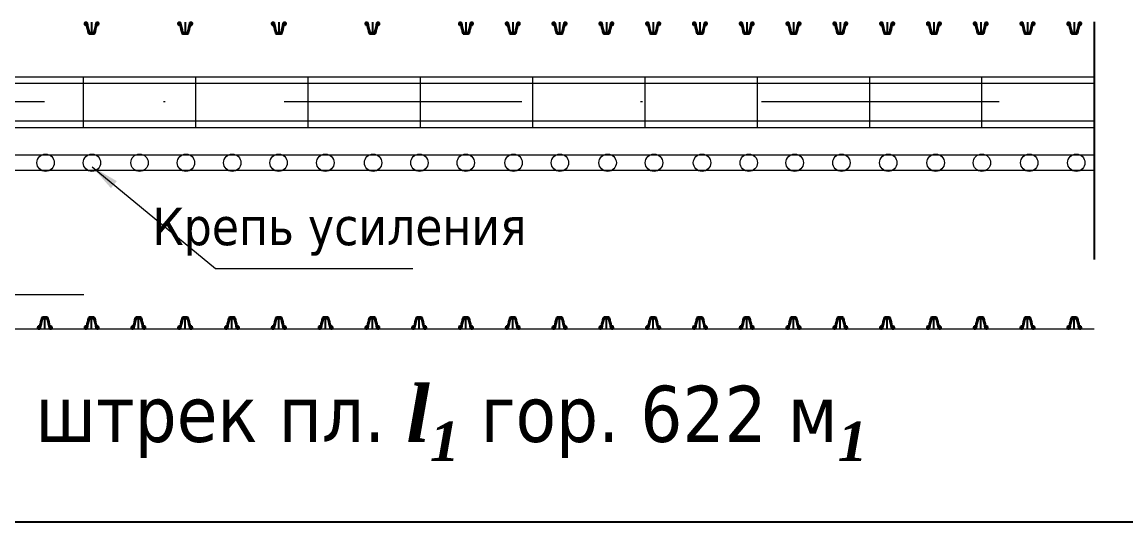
# Model space of a CAD drawing. Header units: millimetres. Extents: x 2161 to 3506, y -1213 to -250.
# Drawn here: x 2240.7 to 2299.7, y -474.8 to -448.1 of the extents above; entities that cross this region are included whole.
import ezdxf

# ---------------------------------------------------------------- set-up
doc = ezdxf.new("R2010")
doc.units = ezdxf.units.MM
doc.linetypes.add('ACAD_ISO04W100', pattern=[30, 24, -3, 0, -3])
doc.linetypes.add('DASHDOT', pattern=[25.4, 12.7, -6.35, 0, -6.35])
doc.styles.add('стиль', font='TAHOMA.TTF')
doc.dimstyles.new('Копия DIN', dxfattribs={"dimtxt": 2, "dimasz": 2.5, "dimexe": 0.5, "dimexo": 0.625, "dimtad": 0, "dimdec": 0, "dimlfac": 100, "dimzin": 4, "dimdsep": 46, "dimtxsty": 'стиль', "dimcen": 2.5, "dimclre": 256, "dimclrt": 256, "dimadec": 0, "dimazin": 2, "dimtfac": 1, "dimtdec": 0, "dimtmove": 0, "dimatfit": 3, "dimfxl": 0, "dimtvp": 1, "dimtolj": 1, "dimtzin": 0, "dimlwd": 0, "dimarcsym": 0})

msp = doc.modelspace()

# ---------------------------------------------------------------- linework, layer by layer
at = {"color": 7, "lineweight": 30}
for p, q in [((2244.077, -448.171), (2244.09, -448.262)), ((2244.106, -448.137), (2244.171, -448.137)), ((2244.72, -448.137), (2244.784, -448.137)), ((2244.814, -448.171), (2244.8, -448.262)), ((2249.077, -448.171), (2249.09, -448.262)), ((2249.106, -448.137), (2249.171, -448.137)), ((2249.72, -448.137), (2249.784, -448.137)), ((2249.814, -448.171), (2249.8, -448.262)), ((2254.077, -448.171), (2254.09, -448.262)), ((2254.106, -448.137), (2254.171, -448.137)), ((2254.72, -448.137), (2254.784, -448.137)), ((2254.814, -448.171), (2254.8, -448.262)), ((2259.077, -448.171), (2259.09, -448.262)), ((2259.106, -448.137), (2259.171, -448.137)), ((2259.72, -448.137), (2259.784, -448.137)), ((2259.814, -448.171), (2259.8, -448.262)), ((2264.077, -448.171), (2264.09, -448.262)), ((2264.106, -448.137), (2264.171, -448.137)), ((2264.72, -448.137), (2264.784, -448.137)), ((2264.814, -448.171), (2264.8, -448.262)), ((2266.577, -448.171), (2266.59, -448.262)), ((2266.606, -448.137), (2266.671, -448.137)), ((2267.22, -448.137), (2267.284, -448.137)), ((2267.314, -448.171), (2267.3, -448.262)), ((2269.077, -448.171), (2269.09, -448.262)), ((2269.106, -448.137), (2269.171, -448.137)), ((2269.72, -448.137), (2269.784, -448.137)), ((2269.814, -448.171), (2269.8, -448.262)), ((2271.577, -448.171), (2271.59, -448.262)), ((2271.606, -448.137), (2271.671, -448.137)), ((2272.22, -448.137), (2272.284, -448.137)), ((2272.314, -448.171), (2272.3, -448.262)), ((2274.077, -448.171), (2274.09, -448.262)), ((2274.106, -448.137), (2274.171, -448.137)), ((2274.72, -448.137), (2274.784, -448.137)), ((2274.814, -448.171), (2274.8, -448.262)), ((2276.577, -448.171), (2276.59, -448.262)), ((2276.606, -448.137), (2276.671, -448.137)), ((2277.22, -448.137), (2277.284, -448.137)), ((2277.314, -448.171), (2277.3, -448.262)), ((2279.077, -448.171), (2279.09, -448.262)), ((2279.106, -448.137), (2279.171, -448.137)), ((2279.72, -448.137), (2279.784, -448.137)), ((2279.814, -448.171), (2279.8, -448.262)), ((2281.577, -448.171), (2281.59, -448.262)), ((2281.606, -448.137), (2281.671, -448.137)), ((2282.22, -448.137), (2282.284, -448.137)), ((2282.314, -448.171), (2282.3, -448.262)), ((2284.077, -448.171), (2284.09, -448.262)), ((2284.106, -448.137), (2284.171, -448.137)), ((2284.72, -448.137), (2284.784, -448.137)), ((2284.814, -448.171), (2284.8, -448.262)), ((2286.577, -448.171), (2286.59, -448.262)), ((2286.606, -448.137), (2286.671, -448.137)), ((2287.22, -448.137), (2287.284, -448.137)), ((2287.314, -448.171), (2287.3, -448.262)), ((2289.077, -448.171), (2289.09, -448.262)), ((2289.106, -448.137), (2289.171, -448.137)), ((2289.72, -448.137), (2289.784, -448.137)), ((2289.814, -448.171), (2289.8, -448.262)), ((2291.577, -448.171), (2291.59, -448.262)), ((2291.606, -448.137), (2291.671, -448.137)), ((2292.22, -448.137), (2292.284, -448.137)), ((2292.314, -448.171), (2292.3, -448.262)), ((2294.077, -448.171), (2294.09, -448.262)), ((2294.106, -448.137), (2294.171, -448.137)), ((2294.72, -448.137), (2294.784, -448.137)), ((2294.814, -448.171), (2294.8, -448.262)), ((2296.577, -448.171), (2296.59, -448.262)), ((2296.606, -448.137), (2296.671, -448.137)), ((2297.22, -448.137), (2297.284, -448.137)), ((2297.314, -448.171), (2297.3, -448.262)), ((2244.115, -448.282), (2244.163, -448.282)), ((2244.32, -448.752), (2244.571, -448.752)), ((2244.356, -448.687), (2244.535, -448.687)), ((2244.728, -448.282), (2244.776, -448.282)), ((2249.115, -448.282), (2249.163, -448.282)), ((2249.32, -448.752), (2249.571, -448.752)), ((2249.356, -448.687), (2249.535, -448.687)), ((2249.728, -448.282), (2249.776, -448.282)), ((2254.115, -448.282), (2254.163, -448.282)), ((2254.32, -448.752), (2254.571, -448.752)), ((2254.356, -448.687), (2254.535, -448.687)), ((2254.728, -448.282), (2254.776, -448.282)), ((2259.115, -448.282), (2259.163, -448.282)), ((2259.32, -448.752), (2259.571, -448.752)), ((2259.356, -448.687), (2259.535, -448.687)), ((2259.728, -448.282), (2259.776, -448.282)), ((2264.115, -448.282), (2264.163, -448.282)), ((2264.32, -448.752), (2264.571, -448.752)), ((2264.356, -448.687), (2264.535, -448.687)), ((2264.728, -448.282), (2264.776, -448.282)), ((2266.615, -448.282), (2266.663, -448.282)), ((2266.82, -448.752), (2267.071, -448.752)), ((2266.856, -448.687), (2267.035, -448.687)), ((2267.228, -448.282), (2267.276, -448.282)), ((2269.115, -448.282), (2269.163, -448.282)), ((2269.32, -448.752), (2269.571, -448.752)), ((2269.356, -448.687), (2269.535, -448.687)), ((2269.728, -448.282), (2269.776, -448.282)), ((2271.615, -448.282), (2271.663, -448.282)), ((2271.82, -448.752), (2272.071, -448.752)), ((2271.856, -448.687), (2272.035, -448.687)), ((2272.228, -448.282), (2272.276, -448.282)), ((2274.115, -448.282), (2274.163, -448.282)), ((2274.32, -448.752), (2274.571, -448.752)), ((2274.356, -448.687), (2274.535, -448.687)), ((2274.728, -448.282), (2274.776, -448.282)), ((2276.615, -448.282), (2276.663, -448.282)), ((2276.82, -448.752), (2277.071, -448.752)), ((2276.856, -448.687), (2277.035, -448.687)), ((2277.228, -448.282), (2277.276, -448.282)), ((2279.115, -448.282), (2279.163, -448.282)), ((2279.32, -448.752), (2279.571, -448.752)), ((2279.356, -448.687), (2279.535, -448.687)), ((2279.728, -448.282), (2279.776, -448.282)), ((2281.615, -448.282), (2281.663, -448.282)), ((2281.82, -448.752), (2282.071, -448.752)), ((2281.856, -448.687), (2282.035, -448.687)), ((2282.228, -448.282), (2282.276, -448.282)), ((2284.115, -448.282), (2284.163, -448.282)), ((2284.32, -448.752), (2284.571, -448.752)), ((2284.356, -448.687), (2284.535, -448.687)), ((2284.728, -448.282), (2284.776, -448.282)), ((2286.615, -448.282), (2286.663, -448.282)), ((2286.82, -448.752), (2287.071, -448.752)), ((2286.856, -448.687), (2287.035, -448.687)), ((2287.228, -448.282), (2287.276, -448.282)), ((2289.115, -448.282), (2289.163, -448.282)), ((2289.32, -448.752), (2289.571, -448.752)), ((2289.356, -448.687), (2289.535, -448.687)), ((2289.728, -448.282), (2289.776, -448.282)), ((2291.615, -448.282), (2291.663, -448.282)), ((2291.82, -448.752), (2292.071, -448.752)), ((2291.856, -448.687), (2292.035, -448.687)), ((2292.228, -448.282), (2292.276, -448.282)), ((2294.115, -448.282), (2294.163, -448.282)), ((2294.32, -448.752), (2294.571, -448.752)), ((2294.356, -448.687), (2294.535, -448.687)), ((2294.728, -448.282), (2294.776, -448.282)), ((2296.615, -448.282), (2296.663, -448.282)), ((2296.82, -448.752), (2297.071, -448.752)), ((2296.856, -448.687), (2297.035, -448.687)), ((2297.228, -448.282), (2297.276, -448.282)), ((2241.82, -463.895), (2242.071, -463.895)), ((2241.856, -463.96), (2242.035, -463.96)), ((2244.32, -463.895), (2244.571, -463.895)), ((2244.356, -463.96), (2244.535, -463.96)), ((2246.82, -463.895), (2247.071, -463.895)), ((2246.856, -463.96), (2247.035, -463.96)), ((2249.32, -463.895), (2249.571, -463.895)), ((2249.356, -463.96), (2249.535, -463.96)), ((2251.82, -463.895), (2252.071, -463.895)), ((2251.856, -463.96), (2252.035, -463.96)), ((2254.32, -463.895), (2254.571, -463.895)), ((2254.356, -463.96), (2254.535, -463.96)), ((2256.82, -463.895), (2257.071, -463.895)), ((2256.856, -463.96), (2257.035, -463.96)), ((2259.32, -463.895), (2259.571, -463.895)), ((2259.356, -463.96), (2259.535, -463.96)), ((2261.82, -463.895), (2262.071, -463.895)), ((2261.856, -463.96), (2262.035, -463.96)), ((2264.32, -463.895), (2264.571, -463.895)), ((2264.356, -463.96), (2264.535, -463.96)), ((2266.82, -463.895), (2267.071, -463.895)), ((2266.856, -463.96), (2267.035, -463.96)), ((2269.32, -463.895), (2269.571, -463.895)), ((2269.356, -463.96), (2269.535, -463.96)), ((2271.82, -463.895), (2272.071, -463.895)), ((2271.856, -463.96), (2272.035, -463.96)), ((2274.32, -463.895), (2274.571, -463.895)), ((2274.356, -463.96), (2274.535, -463.96)), ((2276.82, -463.895), (2277.071, -463.895)), ((2276.856, -463.96), (2277.035, -463.96)), ((2279.32, -463.895), (2279.571, -463.895)), ((2279.356, -463.96), (2279.535, -463.96)), ((2281.82, -463.895), (2282.071, -463.895)), ((2281.856, -463.96), (2282.035, -463.96)), ((2284.32, -463.895), (2284.571, -463.895)), ((2284.356, -463.96), (2284.535, -463.96)), ((2286.82, -463.895), (2287.071, -463.895)), ((2286.856, -463.96), (2287.035, -463.96)), ((2289.32, -463.895), (2289.571, -463.895)), ((2289.356, -463.96), (2289.535, -463.96)), ((2291.82, -463.895), (2292.071, -463.895)), ((2291.856, -463.96), (2292.035, -463.96)), ((2294.32, -463.895), (2294.571, -463.895)), ((2294.356, -463.96), (2294.535, -463.96)), ((2296.82, -463.895), (2297.071, -463.895)), ((2296.856, -463.96), (2297.035, -463.96)), ((2241.577, -464.477), (2241.59, -464.386)), ((2241.606, -464.51), (2241.671, -464.51)), ((2241.615, -464.365), (2241.663, -464.365)), ((2242.22, -464.51), (2242.284, -464.51)), ((2242.228, -464.365), (2242.276, -464.365)), ((2242.314, -464.477), (2242.3, -464.386)), ((2244.077, -464.477), (2244.09, -464.386)), ((2244.106, -464.51), (2244.171, -464.51)), ((2244.115, -464.365), (2244.163, -464.365)), ((2244.72, -464.51), (2244.784, -464.51)), ((2244.728, -464.365), (2244.776, -464.365)), ((2244.814, -464.477), (2244.8, -464.386)), ((2246.577, -464.477), (2246.59, -464.386)), ((2246.606, -464.51), (2246.671, -464.51)), ((2246.615, -464.365), (2246.663, -464.365)), ((2247.22, -464.51), (2247.284, -464.51)), ((2247.228, -464.365), (2247.276, -464.365)), ((2247.314, -464.477), (2247.3, -464.386)), ((2249.077, -464.477), (2249.09, -464.386)), ((2249.106, -464.51), (2249.171, -464.51)), ((2249.115, -464.365), (2249.163, -464.365)), ((2249.72, -464.51), (2249.784, -464.51)), ((2249.728, -464.365), (2249.776, -464.365)), ((2249.814, -464.477), (2249.8, -464.386)), ((2251.577, -464.477), (2251.59, -464.386)), ((2251.606, -464.51), (2251.671, -464.51)), ((2251.615, -464.365), (2251.663, -464.365)), ((2252.22, -464.51), (2252.284, -464.51)), ((2252.228, -464.365), (2252.276, -464.365)), ((2252.314, -464.477), (2252.3, -464.386)), ((2254.077, -464.477), (2254.09, -464.386)), ((2254.106, -464.51), (2254.171, -464.51)), ((2254.115, -464.365), (2254.163, -464.365)), ((2254.72, -464.51), (2254.784, -464.51)), ((2254.728, -464.365), (2254.776, -464.365)), ((2254.814, -464.477), (2254.8, -464.386)), ((2256.577, -464.477), (2256.59, -464.386)), ((2256.606, -464.51), (2256.671, -464.51)), ((2256.615, -464.365), (2256.663, -464.365)), ((2257.22, -464.51), (2257.284, -464.51)), ((2257.228, -464.365), (2257.276, -464.365)), ((2257.314, -464.477), (2257.3, -464.386)), ((2259.077, -464.477), (2259.09, -464.386)), ((2259.106, -464.51), (2259.171, -464.51)), ((2259.115, -464.365), (2259.163, -464.365)), ((2259.72, -464.51), (2259.784, -464.51)), ((2259.728, -464.365), (2259.776, -464.365)), ((2259.814, -464.477), (2259.8, -464.386)), ((2261.577, -464.477), (2261.59, -464.386)), ((2261.606, -464.51), (2261.671, -464.51)), ((2261.615, -464.365), (2261.663, -464.365)), ((2262.22, -464.51), (2262.284, -464.51)), ((2262.228, -464.365), (2262.276, -464.365)), ((2262.314, -464.477), (2262.3, -464.386)), ((2264.077, -464.477), (2264.09, -464.386)), ((2264.106, -464.51), (2264.171, -464.51)), ((2264.115, -464.365), (2264.163, -464.365)), ((2264.72, -464.51), (2264.784, -464.51)), ((2264.728, -464.365), (2264.776, -464.365)), ((2264.814, -464.477), (2264.8, -464.386)), ((2266.577, -464.477), (2266.59, -464.386)), ((2266.606, -464.51), (2266.671, -464.51)), ((2266.615, -464.365), (2266.663, -464.365)), ((2267.22, -464.51), (2267.284, -464.51)), ((2267.228, -464.365), (2267.276, -464.365)), ((2267.314, -464.477), (2267.3, -464.386)), ((2269.077, -464.477), (2269.09, -464.386)), ((2269.106, -464.51), (2269.171, -464.51)), ((2269.115, -464.365), (2269.163, -464.365)), ((2269.72, -464.51), (2269.784, -464.51)), ((2269.728, -464.365), (2269.776, -464.365)), ((2269.814, -464.477), (2269.8, -464.386)), ((2271.577, -464.477), (2271.59, -464.386)), ((2271.606, -464.51), (2271.671, -464.51)), ((2271.615, -464.365), (2271.663, -464.365)), ((2272.22, -464.51), (2272.284, -464.51)), ((2272.228, -464.365), (2272.276, -464.365)), ((2272.314, -464.477), (2272.3, -464.386)), ((2274.077, -464.477), (2274.09, -464.386)), ((2274.106, -464.51), (2274.171, -464.51)), ((2274.115, -464.365), (2274.163, -464.365)), ((2274.72, -464.51), (2274.784, -464.51)), ((2274.728, -464.365), (2274.776, -464.365)), ((2274.814, -464.477), (2274.8, -464.386)), ((2276.577, -464.477), (2276.59, -464.386)), ((2276.606, -464.51), (2276.671, -464.51)), ((2276.615, -464.365), (2276.663, -464.365)), ((2277.22, -464.51), (2277.284, -464.51)), ((2277.228, -464.365), (2277.276, -464.365)), ((2277.314, -464.477), (2277.3, -464.386)), ((2279.077, -464.477), (2279.09, -464.386)), ((2279.106, -464.51), (2279.171, -464.51)), ((2279.115, -464.365), (2279.163, -464.365)), ((2279.72, -464.51), (2279.784, -464.51)), ((2279.728, -464.365), (2279.776, -464.365)), ((2279.814, -464.477), (2279.8, -464.386)), ((2281.577, -464.477), (2281.59, -464.386)), ((2281.606, -464.51), (2281.671, -464.51)), ((2281.615, -464.365), (2281.663, -464.365)), ((2282.22, -464.51), (2282.284, -464.51)), ((2282.228, -464.365), (2282.276, -464.365)), ((2282.314, -464.477), (2282.3, -464.386)), ((2284.077, -464.477), (2284.09, -464.386)), ((2284.106, -464.51), (2284.171, -464.51)), ((2284.115, -464.365), (2284.163, -464.365)), ((2284.72, -464.51), (2284.784, -464.51)), ((2284.728, -464.365), (2284.776, -464.365)), ((2284.814, -464.477), (2284.8, -464.386)), ((2286.577, -464.477), (2286.59, -464.386)), ((2286.606, -464.51), (2286.671, -464.51)), ((2286.615, -464.365), (2286.663, -464.365)), ((2287.22, -464.51), (2287.284, -464.51)), ((2287.228, -464.365), (2287.276, -464.365)), ((2287.314, -464.477), (2287.3, -464.386)), ((2289.077, -464.477), (2289.09, -464.386)), ((2289.106, -464.51), (2289.171, -464.51)), ((2289.115, -464.365), (2289.163, -464.365)), ((2289.72, -464.51), (2289.784, -464.51)), ((2289.728, -464.365), (2289.776, -464.365)), ((2289.814, -464.477), (2289.8, -464.386)), ((2291.577, -464.477), (2291.59, -464.386)), ((2291.606, -464.51), (2291.671, -464.51)), ((2291.615, -464.365), (2291.663, -464.365)), ((2292.22, -464.51), (2292.284, -464.51)), ((2292.228, -464.365), (2292.276, -464.365)), ((2292.314, -464.477), (2292.3, -464.386)), ((2294.077, -464.477), (2294.09, -464.386)), ((2294.106, -464.51), (2294.171, -464.51)), ((2294.115, -464.365), (2294.163, -464.365)), ((2294.72, -464.51), (2294.784, -464.51)), ((2294.728, -464.365), (2294.776, -464.365)), ((2294.814, -464.477), (2294.8, -464.386)), ((2296.577, -464.477), (2296.59, -464.386)), ((2296.606, -464.51), (2296.671, -464.51)), ((2296.615, -464.365), (2296.663, -464.365)), ((2297.22, -464.51), (2297.284, -464.51)), ((2297.228, -464.365), (2297.276, -464.365)), ((2297.314, -464.477), (2297.3, -464.386))]:
    msp.add_line(p, q, dxfattribs=at)
at = {"color": 7, "linetype": 'ACAD_ISO04W100'}
for p, q in [((2244.445, -448.121), (2244.445, -448.769)), ((2249.445, -448.121), (2249.445, -448.769)), ((2254.445, -448.121), (2254.445, -448.769)), ((2259.445, -448.121), (2259.445, -448.769)), ((2264.445, -448.121), (2264.445, -448.769)), ((2266.945, -448.121), (2266.945, -448.769)), ((2269.445, -448.121), (2269.445, -448.769)), ((2271.945, -448.121), (2271.945, -448.769)), ((2274.445, -448.121), (2274.445, -448.769)), ((2276.945, -448.121), (2276.945, -448.769)), ((2279.445, -448.121), (2279.445, -448.769)), ((2281.945, -448.121), (2281.945, -448.769)), ((2284.445, -448.121), (2284.445, -448.769)), ((2286.945, -448.121), (2286.945, -448.769)), ((2289.445, -448.121), (2289.445, -448.769)), ((2291.945, -448.121), (2291.945, -448.769)), ((2294.445, -448.121), (2294.445, -448.769)), ((2296.945, -448.121), (2296.945, -448.769)), ((2241.945, -464.526), (2241.945, -463.879)), ((2244.445, -464.526), (2244.445, -463.879)), ((2246.945, -464.526), (2246.945, -463.879)), ((2249.445, -464.526), (2249.445, -463.879)), ((2251.945, -464.526), (2251.945, -463.879)), ((2254.445, -464.526), (2254.445, -463.879)), ((2256.945, -464.526), (2256.945, -463.879)), ((2259.445, -464.526), (2259.445, -463.879)), ((2261.945, -464.526), (2261.945, -463.879)), ((2264.445, -464.526), (2264.445, -463.879)), ((2266.945, -464.526), (2266.945, -463.879)), ((2269.445, -464.526), (2269.445, -463.879)), ((2271.945, -464.526), (2271.945, -463.879)), ((2274.445, -464.526), (2274.445, -463.879)), ((2276.945, -464.526), (2276.945, -463.879)), ((2279.445, -464.526), (2279.445, -463.879)), ((2281.945, -464.526), (2281.945, -463.879)), ((2284.445, -464.526), (2284.445, -463.879)), ((2286.945, -464.526), (2286.945, -463.879)), ((2289.445, -464.526), (2289.445, -463.879)), ((2291.945, -464.526), (2291.945, -463.879)), ((2294.445, -464.526), (2294.445, -463.879)), ((2296.945, -464.526), (2296.945, -463.879))]:
    msp.add_line(p, q, dxfattribs=at)
at = {"color": 7, "linetype": 'DASHDOT'}
msp.add_line((2298.003, -448.106), (2298.003, -464.538), dxfattribs=at)
at = {"color": 7, "linetype": 'Continuous', "lineweight": 13}
for p, q in [((2229.691, -451.044, 0.426), (2298.003, -451.044, 0.426)), ((2243.996, -451.056), (2243.996, -453.734)), ((2249.996, -451.056), (2249.996, -453.734)), ((2255.996, -451.056), (2255.996, -453.734)), ((2261.996, -451.056), (2261.996, -453.734)), ((2267.996, -451.056), (2267.996, -453.734)), ((2273.996, -451.056), (2273.996, -453.734)), ((2279.996, -451.056), (2279.996, -453.734)), ((2285.996, -451.056), (2285.996, -453.734)), ((2291.996, -451.056), (2291.996, -453.734)), ((2297.996, -451.056), (2297.996, -453.734)), ((2229.648, -451.375, 0.426), (2298.003, -451.375, 0.426)), ((2224.092, -453.394, 0.426), (2298.003, -453.394, 0.426)), ((2224.092, -453.746, 0.426), (2298.003, -453.746, 0.426))]:
    msp.add_line(p, q, dxfattribs=at)
at = {"color": 7, "linetype": 'DASHDOT', "lineweight": 13}
msp.add_line((2203.728, -452.361, 0.426), (2298.003, -452.361, 0.426), dxfattribs=at)
at = {"color": 7, "linetype": 'ByBlock', "lineweight": 0}
for p, q in [((2203.728, -455.22), (2298.003, -455.22)), ((2203.728, -456.037), (2298.003, -456.037))]:
    msp.add_line(p, q, dxfattribs=at)
at = {"color": 7, "linetype": 'ByBlock', "lineweight": 15}
msp.add_line((2298.003, -464.538), (2203.728, -464.538), dxfattribs=at)
at = {"linetype": 'ByBlock', "lineweight": -2}
msp.add_line((2161.234, -474.836), (2782.97, -474.836), dxfattribs=at)
at = {"color": 7, "linetype": 'ByBlock', "lineweight": 15}
for centre in [(2241.986, -455.633), (2244.465, -455.633), (2247.005, -455.633), (2249.485, -455.633), (2251.959, -455.633), (2254.435, -455.633), (2256.932, -455.633), (2259.485, -455.633), (2261.96, -455.633), (2264.435, -455.633), (2266.988, -455.633), (2269.463, -455.633), (2272.015, -455.633), (2274.491, -455.633), (2277.056, -455.633), (2279.556, -455.633), (2282.006, -455.633), (2284.506, -455.633), (2287.006, -455.633), (2289.539, -455.633), (2292.006, -455.633), (2294.539, -455.633), (2297.053, -455.633)]:
    msp.add_circle(centre, 0.464, dxfattribs=at)
at = {"color": 7, "lineweight": 30}
for centre, radius, start, end in [((2244.106, -448.167), 0.03, 89.40595, 190.01711), ((2244.171, -448.167), 0.03, 8.18923, 90), ((2247.858, -447.612), 3.699, 188.56037, 196.32129), ((2241.033, -447.612), 3.699, 343.67871, 351.43963), ((2244.72, -448.167), 0.03, 90, 171.81077), ((2244.784, -448.167), 0.03, 349.98289, 90.59405), ((2249.106, -448.167), 0.03, 89.40595, 190.01711), ((2249.171, -448.167), 0.03, 8.18923, 90), ((2252.858, -447.612), 3.699, 188.56037, 196.32129), ((2246.033, -447.612), 3.699, 343.67871, 351.43963), ((2249.72, -448.167), 0.03, 90, 171.81077), ((2249.784, -448.167), 0.03, 349.98289, 90.59405), ((2254.106, -448.167), 0.03, 89.40595, 190.01711), ((2254.171, -448.167), 0.03, 8.18923, 90), ((2257.858, -447.612), 3.699, 188.56037, 196.32129), ((2251.033, -447.612), 3.699, 343.67871, 351.43963), ((2254.72, -448.167), 0.03, 90, 171.81077), ((2254.784, -448.167), 0.03, 349.98289, 90.59405), ((2259.106, -448.167), 0.03, 89.40595, 190.01711), ((2259.171, -448.167), 0.03, 8.18923, 90), ((2262.858, -447.612), 3.699, 188.56037, 196.32129), ((2256.033, -447.612), 3.699, 343.67871, 351.43963), ((2259.72, -448.167), 0.03, 90, 171.81077), ((2259.784, -448.167), 0.03, 349.98289, 90.59405), ((2264.106, -448.167), 0.03, 89.40595, 190.01711), ((2264.171, -448.167), 0.03, 8.18923, 90), ((2267.858, -447.612), 3.699, 188.56037, 196.32129), ((2261.033, -447.612), 3.699, 343.67871, 351.43963), ((2264.72, -448.167), 0.03, 90, 171.81077), ((2264.784, -448.167), 0.03, 349.98289, 90.59405), ((2266.606, -448.167), 0.03, 89.40595, 190.01711), ((2266.671, -448.167), 0.03, 8.18923, 90), ((2270.358, -447.612), 3.699, 188.56037, 196.32129), ((2263.533, -447.612), 3.699, 343.67871, 351.43963), ((2267.22, -448.167), 0.03, 90, 171.81077), ((2267.284, -448.167), 0.03, 349.98289, 90.59405), ((2269.106, -448.167), 0.03, 89.40595, 190.01711), ((2269.171, -448.167), 0.03, 8.18923, 90), ((2272.858, -447.612), 3.699, 188.56037, 196.32129), ((2266.033, -447.612), 3.699, 343.67871, 351.43963), ((2269.72, -448.167), 0.03, 90, 171.81077), ((2269.784, -448.167), 0.03, 349.98289, 90.59405), ((2271.606, -448.167), 0.03, 89.40595, 190.01711), ((2271.671, -448.167), 0.03, 8.18923, 90), ((2275.358, -447.612), 3.699, 188.56037, 196.32129), ((2268.533, -447.612), 3.699, 343.67871, 351.43963), ((2272.22, -448.167), 0.03, 90, 171.81077), ((2272.284, -448.167), 0.03, 349.98289, 90.59405), ((2274.106, -448.167), 0.03, 89.40595, 190.01711), ((2274.171, -448.167), 0.03, 8.18923, 90), ((2277.858, -447.612), 3.699, 188.56037, 196.32129), ((2271.033, -447.612), 3.699, 343.67871, 351.43963), ((2274.72, -448.167), 0.03, 90, 171.81077), ((2274.784, -448.167), 0.03, 349.98289, 90.59405), ((2276.606, -448.167), 0.03, 89.40595, 190.01711), ((2276.671, -448.167), 0.03, 8.18923, 90), ((2280.358, -447.612), 3.699, 188.56037, 196.32129), ((2273.533, -447.612), 3.699, 343.67871, 351.43963), ((2277.22, -448.167), 0.03, 90, 171.81077), ((2277.284, -448.167), 0.03, 349.98289, 90.59405), ((2279.106, -448.167), 0.03, 89.40595, 190.01711), ((2279.171, -448.167), 0.03, 8.18923, 90), ((2282.858, -447.612), 3.699, 188.56037, 196.32129), ((2276.033, -447.612), 3.699, 343.67871, 351.43963), ((2279.72, -448.167), 0.03, 90, 171.81077), ((2279.784, -448.167), 0.03, 349.98289, 90.59405), ((2281.606, -448.167), 0.03, 89.40595, 190.01711), ((2281.671, -448.167), 0.03, 8.18923, 90), ((2285.358, -447.612), 3.699, 188.56037, 196.32129), ((2278.533, -447.612), 3.699, 343.67871, 351.43963), ((2282.22, -448.167), 0.03, 90, 171.81077), ((2282.284, -448.167), 0.03, 349.98289, 90.59405), ((2284.106, -448.167), 0.03, 89.40595, 190.01711), ((2284.171, -448.167), 0.03, 8.18923, 90), ((2287.858, -447.612), 3.699, 188.56037, 196.32129), ((2281.033, -447.612), 3.699, 343.67871, 351.43963), ((2284.72, -448.167), 0.03, 90, 171.81077), ((2284.784, -448.167), 0.03, 349.98289, 90.59405), ((2286.606, -448.167), 0.03, 89.40595, 190.01711), ((2286.671, -448.167), 0.03, 8.18923, 90), ((2290.358, -447.612), 3.699, 188.56037, 196.32129), ((2283.533, -447.612), 3.699, 343.67871, 351.43963), ((2287.22, -448.167), 0.03, 90, 171.81077), ((2287.284, -448.167), 0.03, 349.98289, 90.59405), ((2289.106, -448.167), 0.03, 89.40595, 190.01711), ((2289.171, -448.167), 0.03, 8.18923, 90), ((2292.858, -447.612), 3.699, 188.56037, 196.32129), ((2286.033, -447.612), 3.699, 343.67871, 351.43963), ((2289.72, -448.167), 0.03, 90, 171.81077), ((2289.784, -448.167), 0.03, 349.98289, 90.59405), ((2291.606, -448.167), 0.03, 89.40595, 190.01711), ((2291.671, -448.167), 0.03, 8.18923, 90), ((2295.358, -447.612), 3.699, 188.56037, 196.32129), ((2288.533, -447.612), 3.699, 343.67871, 351.43963), ((2292.22, -448.167), 0.03, 90, 171.81077), ((2292.284, -448.167), 0.03, 349.98289, 90.59405), ((2294.106, -448.167), 0.03, 89.40595, 190.01711), ((2294.171, -448.167), 0.03, 8.18923, 90), ((2297.858, -447.612), 3.699, 188.56037, 196.32129), ((2291.033, -447.612), 3.699, 343.67871, 351.43963), ((2294.72, -448.167), 0.03, 90, 171.81077), ((2294.784, -448.167), 0.03, 349.98289, 90.59405), ((2296.606, -448.167), 0.03, 89.40595, 190.01711), ((2296.671, -448.167), 0.03, 8.18923, 90), ((2300.358, -447.612), 3.699, 188.56037, 196.32129), ((2293.533, -447.612), 3.699, 343.67871, 351.43963), ((2297.22, -448.167), 0.03, 90, 171.81077), ((2297.284, -448.167), 0.03, 349.98289, 90.59405), ((2244.115, -448.257), 0.025, 187.35882, 270.43725), ((2244.163, -448.307), 0.025, 11.75312, 90), ((2253.742, -446.216), 9.78, 192.31635, 194.89843), ((2244.32, -448.722), 0.03, 194.76068, 271.39358), ((2244.356, -448.637), 0.05, 196.53522, 273.6486), ((2244.535, -448.637), 0.05, 266.3514, 343.46478), ((2244.571, -448.722), 0.03, 268.60642, 345.23932), ((2235.148, -446.216), 9.78, 345.10157, 347.68365), ((2244.728, -448.307), 0.025, 90, 168.24688), ((2244.776, -448.257), 0.025, 269.56275, 352.64118), ((2249.115, -448.257), 0.025, 187.35882, 270.43725), ((2249.163, -448.307), 0.025, 11.75312, 90), ((2258.742, -446.216), 9.78, 192.31635, 194.89843), ((2249.32, -448.722), 0.03, 194.76068, 271.39358), ((2249.356, -448.637), 0.05, 196.53522, 273.6486), ((2249.535, -448.637), 0.05, 266.3514, 343.46478), ((2249.571, -448.722), 0.03, 268.60642, 345.23932), ((2240.148, -446.216), 9.78, 345.10157, 347.68365), ((2249.728, -448.307), 0.025, 90, 168.24688), ((2249.776, -448.257), 0.025, 269.56275, 352.64118), ((2254.115, -448.257), 0.025, 187.35882, 270.43725), ((2254.163, -448.307), 0.025, 11.75312, 90), ((2263.742, -446.216), 9.78, 192.31635, 194.89843), ((2254.32, -448.722), 0.03, 194.76068, 271.39358), ((2254.356, -448.637), 0.05, 196.53522, 273.6486), ((2254.535, -448.637), 0.05, 266.3514, 343.46478), ((2254.571, -448.722), 0.03, 268.60642, 345.23932), ((2245.148, -446.216), 9.78, 345.10157, 347.68365), ((2254.728, -448.307), 0.025, 90, 168.24688), ((2254.776, -448.257), 0.025, 269.56275, 352.64118), ((2259.115, -448.257), 0.025, 187.35882, 270.43725), ((2259.163, -448.307), 0.025, 11.75312, 90), ((2268.742, -446.216), 9.78, 192.31635, 194.89843), ((2259.32, -448.722), 0.03, 194.76068, 271.39358), ((2259.356, -448.637), 0.05, 196.53522, 273.6486), ((2259.535, -448.637), 0.05, 266.3514, 343.46478), ((2259.571, -448.722), 0.03, 268.60642, 345.23932), ((2250.148, -446.216), 9.78, 345.10157, 347.68365), ((2259.728, -448.307), 0.025, 90, 168.24688), ((2259.776, -448.257), 0.025, 269.56275, 352.64118), ((2264.115, -448.257), 0.025, 187.35882, 270.43725), ((2264.163, -448.307), 0.025, 11.75312, 90), ((2273.742, -446.216), 9.78, 192.31635, 194.89843), ((2264.32, -448.722), 0.03, 194.76068, 271.39358), ((2264.356, -448.637), 0.05, 196.53522, 273.6486), ((2264.535, -448.637), 0.05, 266.3514, 343.46478), ((2264.571, -448.722), 0.03, 268.60642, 345.23932), ((2255.148, -446.216), 9.78, 345.10157, 347.68365), ((2264.728, -448.307), 0.025, 90, 168.24688), ((2264.776, -448.257), 0.025, 269.56275, 352.64118), ((2266.615, -448.257), 0.025, 187.35882, 270.43725), ((2266.663, -448.307), 0.025, 11.75312, 90), ((2276.242, -446.216), 9.78, 192.31635, 194.89843), ((2266.82, -448.722), 0.03, 194.76068, 271.39358), ((2266.856, -448.637), 0.05, 196.53522, 273.6486), ((2267.035, -448.637), 0.05, 266.3514, 343.46478), ((2267.071, -448.722), 0.03, 268.60642, 345.23932), ((2257.648, -446.216), 9.78, 345.10157, 347.68365), ((2267.228, -448.307), 0.025, 90, 168.24688), ((2267.276, -448.257), 0.025, 269.56275, 352.64118), ((2269.115, -448.257), 0.025, 187.35882, 270.43725), ((2269.163, -448.307), 0.025, 11.75312, 90), ((2278.742, -446.216), 9.78, 192.31635, 194.89843), ((2269.32, -448.722), 0.03, 194.76068, 271.39358), ((2269.356, -448.637), 0.05, 196.53522, 273.6486), ((2269.535, -448.637), 0.05, 266.3514, 343.46478), ((2269.571, -448.722), 0.03, 268.60642, 345.23932), ((2260.148, -446.216), 9.78, 345.10157, 347.68365), ((2269.728, -448.307), 0.025, 90, 168.24688), ((2269.776, -448.257), 0.025, 269.56275, 352.64118), ((2271.615, -448.257), 0.025, 187.35882, 270.43725), ((2271.663, -448.307), 0.025, 11.75312, 90), ((2281.242, -446.216), 9.78, 192.31635, 194.89843), ((2271.82, -448.722), 0.03, 194.76068, 271.39358), ((2271.856, -448.637), 0.05, 196.53522, 273.6486), ((2272.035, -448.637), 0.05, 266.3514, 343.46478), ((2272.071, -448.722), 0.03, 268.60642, 345.23932), ((2262.648, -446.216), 9.78, 345.10157, 347.68365), ((2272.228, -448.307), 0.025, 90, 168.24688), ((2272.276, -448.257), 0.025, 269.56275, 352.64118), ((2274.115, -448.257), 0.025, 187.35882, 270.43725), ((2274.163, -448.307), 0.025, 11.75312, 90), ((2283.742, -446.216), 9.78, 192.31635, 194.89843), ((2274.32, -448.722), 0.03, 194.76068, 271.39358), ((2274.356, -448.637), 0.05, 196.53522, 273.6486), ((2274.535, -448.637), 0.05, 266.3514, 343.46478), ((2274.571, -448.722), 0.03, 268.60642, 345.23932), ((2265.148, -446.216), 9.78, 345.10157, 347.68365), ((2274.728, -448.307), 0.025, 90, 168.24688), ((2274.776, -448.257), 0.025, 269.56275, 352.64118), ((2276.615, -448.257), 0.025, 187.35882, 270.43725), ((2276.663, -448.307), 0.025, 11.75312, 90), ((2286.242, -446.216), 9.78, 192.31635, 194.89843), ((2276.82, -448.722), 0.03, 194.76068, 271.39358), ((2276.856, -448.637), 0.05, 196.53522, 273.6486), ((2277.035, -448.637), 0.05, 266.3514, 343.46478), ((2277.071, -448.722), 0.03, 268.60642, 345.23932), ((2267.648, -446.216), 9.78, 345.10157, 347.68365), ((2277.228, -448.307), 0.025, 90, 168.24688), ((2277.276, -448.257), 0.025, 269.56275, 352.64118), ((2279.115, -448.257), 0.025, 187.35882, 270.43725), ((2279.163, -448.307), 0.025, 11.75312, 90), ((2288.742, -446.216), 9.78, 192.31635, 194.89843), ((2279.32, -448.722), 0.03, 194.76068, 271.39358), ((2279.356, -448.637), 0.05, 196.53522, 273.6486), ((2279.535, -448.637), 0.05, 266.3514, 343.46478), ((2279.571, -448.722), 0.03, 268.60642, 345.23932), ((2270.148, -446.216), 9.78, 345.10157, 347.68365), ((2279.728, -448.307), 0.025, 90, 168.24688), ((2279.776, -448.257), 0.025, 269.56275, 352.64118), ((2281.615, -448.257), 0.025, 187.35882, 270.43725), ((2281.663, -448.307), 0.025, 11.75312, 90), ((2291.242, -446.216), 9.78, 192.31635, 194.89843), ((2281.82, -448.722), 0.03, 194.76068, 271.39358), ((2281.856, -448.637), 0.05, 196.53522, 273.6486), ((2282.035, -448.637), 0.05, 266.3514, 343.46478), ((2282.071, -448.722), 0.03, 268.60642, 345.23932), ((2272.648, -446.216), 9.78, 345.10157, 347.68365), ((2282.228, -448.307), 0.025, 90, 168.24688), ((2282.276, -448.257), 0.025, 269.56275, 352.64118), ((2284.115, -448.257), 0.025, 187.35882, 270.43725), ((2284.163, -448.307), 0.025, 11.75312, 90), ((2293.742, -446.216), 9.78, 192.31635, 194.89843), ((2284.32, -448.722), 0.03, 194.76068, 271.39358), ((2284.356, -448.637), 0.05, 196.53522, 273.6486), ((2284.535, -448.637), 0.05, 266.3514, 343.46478), ((2284.571, -448.722), 0.03, 268.60642, 345.23932), ((2275.148, -446.216), 9.78, 345.10157, 347.68365), ((2284.728, -448.307), 0.025, 90, 168.24688), ((2284.776, -448.257), 0.025, 269.56275, 352.64118), ((2286.615, -448.257), 0.025, 187.35882, 270.43725), ((2286.663, -448.307), 0.025, 11.75312, 90), ((2296.242, -446.216), 9.78, 192.31635, 194.89843), ((2286.82, -448.722), 0.03, 194.76068, 271.39358), ((2286.856, -448.637), 0.05, 196.53522, 273.6486), ((2287.035, -448.637), 0.05, 266.3514, 343.46478), ((2287.071, -448.722), 0.03, 268.60642, 345.23932), ((2277.648, -446.216), 9.78, 345.10157, 347.68365), ((2287.228, -448.307), 0.025, 90, 168.24688), ((2287.276, -448.257), 0.025, 269.56275, 352.64118), ((2289.115, -448.257), 0.025, 187.35882, 270.43725), ((2289.163, -448.307), 0.025, 11.75312, 90), ((2298.742, -446.216), 9.78, 192.31635, 194.89843), ((2289.32, -448.722), 0.03, 194.76068, 271.39358), ((2289.356, -448.637), 0.05, 196.53522, 273.6486), ((2289.535, -448.637), 0.05, 266.3514, 343.46478), ((2289.571, -448.722), 0.03, 268.60642, 345.23932), ((2280.148, -446.216), 9.78, 345.10157, 347.68365), ((2289.728, -448.307), 0.025, 90, 168.24688), ((2289.776, -448.257), 0.025, 269.56275, 352.64118), ((2291.615, -448.257), 0.025, 187.35882, 270.43725), ((2291.663, -448.307), 0.025, 11.75312, 90), ((2301.242, -446.216), 9.78, 192.31635, 194.89843), ((2291.82, -448.722), 0.03, 194.76068, 271.39358), ((2291.856, -448.637), 0.05, 196.53522, 273.6486), ((2292.035, -448.637), 0.05, 266.3514, 343.46478), ((2292.071, -448.722), 0.03, 268.60642, 345.23932), ((2282.648, -446.216), 9.78, 345.10157, 347.68365), ((2292.228, -448.307), 0.025, 90, 168.24688), ((2292.276, -448.257), 0.025, 269.56275, 352.64118), ((2294.115, -448.257), 0.025, 187.35882, 270.43725), ((2294.163, -448.307), 0.025, 11.75312, 90), ((2303.742, -446.216), 9.78, 192.31635, 194.89843), ((2294.32, -448.722), 0.03, 194.76068, 271.39358), ((2294.356, -448.637), 0.05, 196.53522, 273.6486), ((2294.535, -448.637), 0.05, 266.3514, 343.46478), ((2294.571, -448.722), 0.03, 268.60642, 345.23932), ((2285.148, -446.216), 9.78, 345.10157, 347.68365), ((2294.728, -448.307), 0.025, 90, 168.24688), ((2294.776, -448.257), 0.025, 269.56275, 352.64118), ((2296.615, -448.257), 0.025, 187.35882, 270.43725), ((2296.663, -448.307), 0.025, 11.75312, 90), ((2306.242, -446.216), 9.78, 192.31635, 194.89843), ((2296.82, -448.722), 0.03, 194.76068, 271.39358), ((2296.856, -448.637), 0.05, 196.53522, 273.6486), ((2297.035, -448.637), 0.05, 266.3514, 343.46478), ((2297.071, -448.722), 0.03, 268.60642, 345.23932), ((2287.648, -446.216), 9.78, 345.10157, 347.68365), ((2297.228, -448.307), 0.025, 90, 168.24688), ((2297.276, -448.257), 0.025, 269.56275, 352.64118), ((2251.242, -466.432), 9.78, 165.10157, 167.68365), ((2245.358, -465.036), 3.699, 163.67871, 171.43963), ((2241.82, -463.925), 0.03, 88.60642, 165.23932), ((2241.856, -464.01), 0.05, 86.3514, 163.46478), ((2242.035, -464.01), 0.05, 16.53522, 93.6486), ((2242.071, -463.925), 0.03, 14.76068, 91.39358), ((2238.533, -465.036), 3.699, 8.56037, 16.32129), ((2232.648, -466.432), 9.78, 12.31635, 14.89843), ((2253.742, -466.432), 9.78, 165.10157, 167.68365), ((2247.858, -465.036), 3.699, 163.67871, 171.43963), ((2244.32, -463.925), 0.03, 88.60642, 165.23932), ((2244.356, -464.01), 0.05, 86.3514, 163.46478), ((2244.535, -464.01), 0.05, 16.53522, 93.6486), ((2244.571, -463.925), 0.03, 14.76068, 91.39358), ((2241.033, -465.036), 3.699, 8.56037, 16.32129), ((2235.148, -466.432), 9.78, 12.31635, 14.89843), ((2256.242, -466.432), 9.78, 165.10157, 167.68365), ((2250.358, -465.036), 3.699, 163.67871, 171.43963), ((2246.82, -463.925), 0.03, 88.60642, 165.23932), ((2246.856, -464.01), 0.05, 86.3514, 163.46478), ((2247.035, -464.01), 0.05, 16.53522, 93.6486), ((2247.071, -463.925), 0.03, 14.76068, 91.39358), ((2243.533, -465.036), 3.699, 8.56037, 16.32129), ((2237.648, -466.432), 9.78, 12.31635, 14.89843), ((2258.742, -466.432), 9.78, 165.10157, 167.68365), ((2252.858, -465.036), 3.699, 163.67871, 171.43963), ((2249.32, -463.925), 0.03, 88.60642, 165.23932), ((2249.356, -464.01), 0.05, 86.3514, 163.46478), ((2249.535, -464.01), 0.05, 16.53522, 93.6486), ((2249.571, -463.925), 0.03, 14.76068, 91.39358), ((2246.033, -465.036), 3.699, 8.56037, 16.32129), ((2240.148, -466.432), 9.78, 12.31635, 14.89843), ((2261.242, -466.432), 9.78, 165.10157, 167.68365), ((2255.358, -465.036), 3.699, 163.67871, 171.43963), ((2251.82, -463.925), 0.03, 88.60642, 165.23932), ((2251.856, -464.01), 0.05, 86.3514, 163.46478), ((2252.035, -464.01), 0.05, 16.53522, 93.6486), ((2252.071, -463.925), 0.03, 14.76068, 91.39358), ((2248.533, -465.036), 3.699, 8.56037, 16.32129), ((2242.648, -466.432), 9.78, 12.31635, 14.89843), ((2263.742, -466.432), 9.78, 165.10157, 167.68365), ((2257.858, -465.036), 3.699, 163.67871, 171.43963), ((2254.32, -463.925), 0.03, 88.60642, 165.23932), ((2254.356, -464.01), 0.05, 86.3514, 163.46478), ((2254.535, -464.01), 0.05, 16.53522, 93.6486), ((2254.571, -463.925), 0.03, 14.76068, 91.39358), ((2251.033, -465.036), 3.699, 8.56037, 16.32129), ((2245.148, -466.432), 9.78, 12.31635, 14.89843), ((2266.242, -466.432), 9.78, 165.10157, 167.68365), ((2260.358, -465.036), 3.699, 163.67871, 171.43963), ((2256.82, -463.925), 0.03, 88.60642, 165.23932), ((2256.856, -464.01), 0.05, 86.3514, 163.46478), ((2257.035, -464.01), 0.05, 16.53522, 93.6486), ((2257.071, -463.925), 0.03, 14.76068, 91.39358), ((2253.533, -465.036), 3.699, 8.56037, 16.32129), ((2247.648, -466.432), 9.78, 12.31635, 14.89843), ((2268.742, -466.432), 9.78, 165.10157, 167.68365), ((2262.858, -465.036), 3.699, 163.67871, 171.43963), ((2259.32, -463.925), 0.03, 88.60642, 165.23932), ((2259.356, -464.01), 0.05, 86.3514, 163.46478), ((2259.535, -464.01), 0.05, 16.53522, 93.6486), ((2259.571, -463.925), 0.03, 14.76068, 91.39358), ((2256.033, -465.036), 3.699, 8.56037, 16.32129), ((2250.148, -466.432), 9.78, 12.31635, 14.89843), ((2271.242, -466.432), 9.78, 165.10157, 167.68365), ((2265.358, -465.036), 3.699, 163.67871, 171.43963), ((2261.82, -463.925), 0.03, 88.60642, 165.23932), ((2261.856, -464.01), 0.05, 86.3514, 163.46478), ((2262.035, -464.01), 0.05, 16.53522, 93.6486), ((2262.071, -463.925), 0.03, 14.76068, 91.39358), ((2258.533, -465.036), 3.699, 8.56037, 16.32129), ((2252.648, -466.432), 9.78, 12.31635, 14.89843), ((2273.742, -466.432), 9.78, 165.10157, 167.68365), ((2267.858, -465.036), 3.699, 163.67871, 171.43963), ((2264.32, -463.925), 0.03, 88.60642, 165.23932), ((2264.356, -464.01), 0.05, 86.3514, 163.46478), ((2264.535, -464.01), 0.05, 16.53522, 93.6486), ((2264.571, -463.925), 0.03, 14.76068, 91.39358), ((2261.033, -465.036), 3.699, 8.56037, 16.32129), ((2255.148, -466.432), 9.78, 12.31635, 14.89843), ((2276.242, -466.432), 9.78, 165.10157, 167.68365), ((2270.358, -465.036), 3.699, 163.67871, 171.43963), ((2266.82, -463.925), 0.03, 88.60642, 165.23932), ((2266.856, -464.01), 0.05, 86.3514, 163.46478), ((2267.035, -464.01), 0.05, 16.53522, 93.6486), ((2267.071, -463.925), 0.03, 14.76068, 91.39358), ((2263.533, -465.036), 3.699, 8.56037, 16.32129), ((2257.648, -466.432), 9.78, 12.31635, 14.89843), ((2278.742, -466.432), 9.78, 165.10157, 167.68365), ((2272.858, -465.036), 3.699, 163.67871, 171.43963), ((2269.32, -463.925), 0.03, 88.60642, 165.23932), ((2269.356, -464.01), 0.05, 86.3514, 163.46478), ((2269.535, -464.01), 0.05, 16.53522, 93.6486), ((2269.571, -463.925), 0.03, 14.76068, 91.39358), ((2266.033, -465.036), 3.699, 8.56037, 16.32129), ((2260.148, -466.432), 9.78, 12.31635, 14.89843), ((2281.242, -466.432), 9.78, 165.10157, 167.68365), ((2275.358, -465.036), 3.699, 163.67871, 171.43963), ((2271.82, -463.925), 0.03, 88.60642, 165.23932), ((2271.856, -464.01), 0.05, 86.3514, 163.46478), ((2272.035, -464.01), 0.05, 16.53522, 93.6486), ((2272.071, -463.925), 0.03, 14.76068, 91.39358), ((2268.533, -465.036), 3.699, 8.56037, 16.32129), ((2262.648, -466.432), 9.78, 12.31635, 14.89843), ((2283.742, -466.432), 9.78, 165.10157, 167.68365), ((2277.858, -465.036), 3.699, 163.67871, 171.43963), ((2274.32, -463.925), 0.03, 88.60642, 165.23932), ((2274.356, -464.01), 0.05, 86.3514, 163.46478), ((2274.535, -464.01), 0.05, 16.53522, 93.6486), ((2274.571, -463.925), 0.03, 14.76068, 91.39358), ((2271.033, -465.036), 3.699, 8.56037, 16.32129), ((2265.148, -466.432), 9.78, 12.31635, 14.89843), ((2286.242, -466.432), 9.78, 165.10157, 167.68365), ((2280.358, -465.036), 3.699, 163.67871, 171.43963), ((2276.82, -463.925), 0.03, 88.60642, 165.23932), ((2276.856, -464.01), 0.05, 86.3514, 163.46478), ((2277.035, -464.01), 0.05, 16.53522, 93.6486), ((2277.071, -463.925), 0.03, 14.76068, 91.39358), ((2273.533, -465.036), 3.699, 8.56037, 16.32129), ((2267.648, -466.432), 9.78, 12.31635, 14.89843), ((2288.742, -466.432), 9.78, 165.10157, 167.68365), ((2282.858, -465.036), 3.699, 163.67871, 171.43963), ((2279.32, -463.925), 0.03, 88.60642, 165.23932), ((2279.356, -464.01), 0.05, 86.3514, 163.46478), ((2279.535, -464.01), 0.05, 16.53522, 93.6486), ((2279.571, -463.925), 0.03, 14.76068, 91.39358), ((2276.033, -465.036), 3.699, 8.56037, 16.32129), ((2270.148, -466.432), 9.78, 12.31635, 14.89843), ((2291.242, -466.432), 9.78, 165.10157, 167.68365), ((2285.358, -465.036), 3.699, 163.67871, 171.43963), ((2281.82, -463.925), 0.03, 88.60642, 165.23932), ((2281.856, -464.01), 0.05, 86.3514, 163.46478), ((2282.035, -464.01), 0.05, 16.53522, 93.6486), ((2282.071, -463.925), 0.03, 14.76068, 91.39358), ((2278.533, -465.036), 3.699, 8.56037, 16.32129), ((2272.648, -466.432), 9.78, 12.31635, 14.89843), ((2293.742, -466.432), 9.78, 165.10157, 167.68365), ((2287.858, -465.036), 3.699, 163.67871, 171.43963), ((2284.32, -463.925), 0.03, 88.60642, 165.23932), ((2284.356, -464.01), 0.05, 86.3514, 163.46478), ((2284.535, -464.01), 0.05, 16.53522, 93.6486), ((2284.571, -463.925), 0.03, 14.76068, 91.39358), ((2281.033, -465.036), 3.699, 8.56037, 16.32129), ((2275.148, -466.432), 9.78, 12.31635, 14.89843), ((2296.242, -466.432), 9.78, 165.10157, 167.68365), ((2290.358, -465.036), 3.699, 163.67871, 171.43963), ((2286.82, -463.925), 0.03, 88.60642, 165.23932), ((2286.856, -464.01), 0.05, 86.3514, 163.46478), ((2287.035, -464.01), 0.05, 16.53522, 93.6486), ((2287.071, -463.925), 0.03, 14.76068, 91.39358), ((2283.533, -465.036), 3.699, 8.56037, 16.32129), ((2277.648, -466.432), 9.78, 12.31635, 14.89843), ((2298.742, -466.432), 9.78, 165.10157, 167.68365), ((2292.858, -465.036), 3.699, 163.67871, 171.43963), ((2289.32, -463.925), 0.03, 88.60642, 165.23932), ((2289.356, -464.01), 0.05, 86.3514, 163.46478), ((2289.535, -464.01), 0.05, 16.53522, 93.6486), ((2289.571, -463.925), 0.03, 14.76068, 91.39358), ((2286.033, -465.036), 3.699, 8.56037, 16.32129), ((2280.148, -466.432), 9.78, 12.31635, 14.89843), ((2301.242, -466.432), 9.78, 165.10157, 167.68365), ((2295.358, -465.036), 3.699, 163.67871, 171.43963), ((2291.82, -463.925), 0.03, 88.60642, 165.23932), ((2291.856, -464.01), 0.05, 86.3514, 163.46478), ((2292.035, -464.01), 0.05, 16.53522, 93.6486), ((2292.071, -463.925), 0.03, 14.76068, 91.39358), ((2288.533, -465.036), 3.699, 8.56037, 16.32129), ((2282.648, -466.432), 9.78, 12.31635, 14.89843), ((2303.742, -466.432), 9.78, 165.10157, 167.68365), ((2297.858, -465.036), 3.699, 163.67871, 171.43963), ((2294.32, -463.925), 0.03, 88.60642, 165.23932), ((2294.356, -464.01), 0.05, 86.3514, 163.46478), ((2294.535, -464.01), 0.05, 16.53522, 93.6486), ((2294.571, -463.925), 0.03, 14.76068, 91.39358), ((2291.033, -465.036), 3.699, 8.56037, 16.32129), ((2285.148, -466.432), 9.78, 12.31635, 14.89843), ((2306.242, -466.432), 9.78, 165.10157, 167.68365), ((2300.358, -465.036), 3.699, 163.67871, 171.43963), ((2296.82, -463.925), 0.03, 88.60642, 165.23932), ((2296.856, -464.01), 0.05, 86.3514, 163.46478), ((2297.035, -464.01), 0.05, 16.53522, 93.6486), ((2297.071, -463.925), 0.03, 14.76068, 91.39358), ((2293.533, -465.036), 3.699, 8.56037, 16.32129), ((2287.648, -466.432), 9.78, 12.31635, 14.89843), ((2241.606, -464.48), 0.03, 169.98289, 270.59405), ((2241.615, -464.39), 0.025, 89.56275, 172.64118), ((2241.663, -464.34), 0.025, 270, 348.24688), ((2241.671, -464.48), 0.03, 270, 351.81077), ((2242.22, -464.48), 0.03, 188.18923, 270), ((2242.228, -464.34), 0.025, 191.75312, 270), ((2242.276, -464.39), 0.025, 7.35882, 90.43725), ((2242.284, -464.48), 0.03, 269.40595, 10.01711), ((2244.106, -464.48), 0.03, 169.98289, 270.59405), ((2244.115, -464.39), 0.025, 89.56275, 172.64118), ((2244.163, -464.34), 0.025, 270, 348.24688), ((2244.171, -464.48), 0.03, 270, 351.81077), ((2244.72, -464.48), 0.03, 188.18923, 270), ((2244.728, -464.34), 0.025, 191.75312, 270), ((2244.776, -464.39), 0.025, 7.35882, 90.43725), ((2244.784, -464.48), 0.03, 269.40595, 10.01711), ((2246.606, -464.48), 0.03, 169.98289, 270.59405), ((2246.615, -464.39), 0.025, 89.56275, 172.64118), ((2246.663, -464.34), 0.025, 270, 348.24688), ((2246.671, -464.48), 0.03, 270, 351.81077), ((2247.22, -464.48), 0.03, 188.18923, 270), ((2247.228, -464.34), 0.025, 191.75312, 270), ((2247.276, -464.39), 0.025, 7.35882, 90.43725), ((2247.284, -464.48), 0.03, 269.40595, 10.01711), ((2249.106, -464.48), 0.03, 169.98289, 270.59405), ((2249.115, -464.39), 0.025, 89.56275, 172.64118), ((2249.163, -464.34), 0.025, 270, 348.24688), ((2249.171, -464.48), 0.03, 270, 351.81077), ((2249.72, -464.48), 0.03, 188.18923, 270), ((2249.728, -464.34), 0.025, 191.75312, 270), ((2249.776, -464.39), 0.025, 7.35882, 90.43725), ((2249.784, -464.48), 0.03, 269.40595, 10.01711), ((2251.606, -464.48), 0.03, 169.98289, 270.59405), ((2251.615, -464.39), 0.025, 89.56275, 172.64118), ((2251.663, -464.34), 0.025, 270, 348.24688), ((2251.671, -464.48), 0.03, 270, 351.81077), ((2252.22, -464.48), 0.03, 188.18923, 270), ((2252.228, -464.34), 0.025, 191.75312, 270), ((2252.276, -464.39), 0.025, 7.35882, 90.43725), ((2252.284, -464.48), 0.03, 269.40595, 10.01711), ((2254.106, -464.48), 0.03, 169.98289, 270.59405), ((2254.115, -464.39), 0.025, 89.56275, 172.64118), ((2254.163, -464.34), 0.025, 270, 348.24688), ((2254.171, -464.48), 0.03, 270, 351.81077), ((2254.72, -464.48), 0.03, 188.18923, 270), ((2254.728, -464.34), 0.025, 191.75312, 270), ((2254.776, -464.39), 0.025, 7.35882, 90.43725), ((2254.784, -464.48), 0.03, 269.40595, 10.01711), ((2256.606, -464.48), 0.03, 169.98289, 270.59405), ((2256.615, -464.39), 0.025, 89.56275, 172.64118), ((2256.663, -464.34), 0.025, 270, 348.24688), ((2256.671, -464.48), 0.03, 270, 351.81077), ((2257.22, -464.48), 0.03, 188.18923, 270), ((2257.228, -464.34), 0.025, 191.75312, 270), ((2257.276, -464.39), 0.025, 7.35882, 90.43725), ((2257.284, -464.48), 0.03, 269.40595, 10.01711), ((2259.106, -464.48), 0.03, 169.98289, 270.59405), ((2259.115, -464.39), 0.025, 89.56275, 172.64118), ((2259.163, -464.34), 0.025, 270, 348.24688), ((2259.171, -464.48), 0.03, 270, 351.81077), ((2259.72, -464.48), 0.03, 188.18923, 270), ((2259.728, -464.34), 0.025, 191.75312, 270), ((2259.776, -464.39), 0.025, 7.35882, 90.43725), ((2259.784, -464.48), 0.03, 269.40595, 10.01711), ((2261.606, -464.48), 0.03, 169.98289, 270.59405), ((2261.615, -464.39), 0.025, 89.56275, 172.64118), ((2261.663, -464.34), 0.025, 270, 348.24688), ((2261.671, -464.48), 0.03, 270, 351.81077), ((2262.22, -464.48), 0.03, 188.18923, 270), ((2262.228, -464.34), 0.025, 191.75312, 270), ((2262.276, -464.39), 0.025, 7.35882, 90.43725), ((2262.284, -464.48), 0.03, 269.40595, 10.01711), ((2264.106, -464.48), 0.03, 169.98289, 270.59405), ((2264.115, -464.39), 0.025, 89.56275, 172.64118), ((2264.163, -464.34), 0.025, 270, 348.24688), ((2264.171, -464.48), 0.03, 270, 351.81077), ((2264.72, -464.48), 0.03, 188.18923, 270), ((2264.728, -464.34), 0.025, 191.75312, 270), ((2264.776, -464.39), 0.025, 7.35882, 90.43725), ((2264.784, -464.48), 0.03, 269.40595, 10.01711), ((2266.606, -464.48), 0.03, 169.98289, 270.59405), ((2266.615, -464.39), 0.025, 89.56275, 172.64118), ((2266.663, -464.34), 0.025, 270, 348.24688), ((2266.671, -464.48), 0.03, 270, 351.81077), ((2267.22, -464.48), 0.03, 188.18923, 270), ((2267.228, -464.34), 0.025, 191.75312, 270), ((2267.276, -464.39), 0.025, 7.35882, 90.43725), ((2267.284, -464.48), 0.03, 269.40595, 10.01711), ((2269.106, -464.48), 0.03, 169.98289, 270.59405), ((2269.115, -464.39), 0.025, 89.56275, 172.64118), ((2269.163, -464.34), 0.025, 270, 348.24688), ((2269.171, -464.48), 0.03, 270, 351.81077), ((2269.72, -464.48), 0.03, 188.18923, 270), ((2269.728, -464.34), 0.025, 191.75312, 270), ((2269.776, -464.39), 0.025, 7.35882, 90.43725), ((2269.784, -464.48), 0.03, 269.40595, 10.01711), ((2271.606, -464.48), 0.03, 169.98289, 270.59405), ((2271.615, -464.39), 0.025, 89.56275, 172.64118), ((2271.663, -464.34), 0.025, 270, 348.24688), ((2271.671, -464.48), 0.03, 270, 351.81077), ((2272.22, -464.48), 0.03, 188.18923, 270), ((2272.228, -464.34), 0.025, 191.75312, 270), ((2272.276, -464.39), 0.025, 7.35882, 90.43725), ((2272.284, -464.48), 0.03, 269.40595, 10.01711), ((2274.106, -464.48), 0.03, 169.98289, 270.59405), ((2274.115, -464.39), 0.025, 89.56275, 172.64118), ((2274.163, -464.34), 0.025, 270, 348.24688), ((2274.171, -464.48), 0.03, 270, 351.81077), ((2274.72, -464.48), 0.03, 188.18923, 270), ((2274.728, -464.34), 0.025, 191.75312, 270), ((2274.776, -464.39), 0.025, 7.35882, 90.43725), ((2274.784, -464.48), 0.03, 269.40595, 10.01711), ((2276.606, -464.48), 0.03, 169.98289, 270.59405), ((2276.615, -464.39), 0.025, 89.56275, 172.64118), ((2276.663, -464.34), 0.025, 270, 348.24688), ((2276.671, -464.48), 0.03, 270, 351.81077), ((2277.22, -464.48), 0.03, 188.18923, 270), ((2277.228, -464.34), 0.025, 191.75312, 270), ((2277.276, -464.39), 0.025, 7.35882, 90.43725), ((2277.284, -464.48), 0.03, 269.40595, 10.01711), ((2279.106, -464.48), 0.03, 169.98289, 270.59405), ((2279.115, -464.39), 0.025, 89.56275, 172.64118), ((2279.163, -464.34), 0.025, 270, 348.24688), ((2279.171, -464.48), 0.03, 270, 351.81077), ((2279.72, -464.48), 0.03, 188.18923, 270), ((2279.728, -464.34), 0.025, 191.75312, 270), ((2279.776, -464.39), 0.025, 7.35882, 90.43725), ((2279.784, -464.48), 0.03, 269.40595, 10.01711), ((2281.606, -464.48), 0.03, 169.98289, 270.59405), ((2281.615, -464.39), 0.025, 89.56275, 172.64118), ((2281.663, -464.34), 0.025, 270, 348.24688), ((2281.671, -464.48), 0.03, 270, 351.81077), ((2282.22, -464.48), 0.03, 188.18923, 270), ((2282.228, -464.34), 0.025, 191.75312, 270), ((2282.276, -464.39), 0.025, 7.35882, 90.43725), ((2282.284, -464.48), 0.03, 269.40595, 10.01711), ((2284.106, -464.48), 0.03, 169.98289, 270.59405), ((2284.115, -464.39), 0.025, 89.56275, 172.64118), ((2284.163, -464.34), 0.025, 270, 348.24688), ((2284.171, -464.48), 0.03, 270, 351.81077), ((2284.72, -464.48), 0.03, 188.18923, 270), ((2284.728, -464.34), 0.025, 191.75312, 270), ((2284.776, -464.39), 0.025, 7.35882, 90.43725), ((2284.784, -464.48), 0.03, 269.40595, 10.01711), ((2286.606, -464.48), 0.03, 169.98289, 270.59405), ((2286.615, -464.39), 0.025, 89.56275, 172.64118), ((2286.663, -464.34), 0.025, 270, 348.24688), ((2286.671, -464.48), 0.03, 270, 351.81077), ((2287.22, -464.48), 0.03, 188.18923, 270), ((2287.228, -464.34), 0.025, 191.75312, 270), ((2287.276, -464.39), 0.025, 7.35882, 90.43725), ((2287.284, -464.48), 0.03, 269.40595, 10.01711), ((2289.106, -464.48), 0.03, 169.98289, 270.59405), ((2289.115, -464.39), 0.025, 89.56275, 172.64118), ((2289.163, -464.34), 0.025, 270, 348.24688), ((2289.171, -464.48), 0.03, 270, 351.81077), ((2289.72, -464.48), 0.03, 188.18923, 270), ((2289.728, -464.34), 0.025, 191.75312, 270), ((2289.776, -464.39), 0.025, 7.35882, 90.43725), ((2289.784, -464.48), 0.03, 269.40595, 10.01711), ((2291.606, -464.48), 0.03, 169.98289, 270.59405), ((2291.615, -464.39), 0.025, 89.56275, 172.64118), ((2291.663, -464.34), 0.025, 270, 348.24688), ((2291.671, -464.48), 0.03, 270, 351.81077), ((2292.22, -464.48), 0.03, 188.18923, 270), ((2292.228, -464.34), 0.025, 191.75312, 270), ((2292.276, -464.39), 0.025, 7.35882, 90.43725), ((2292.284, -464.48), 0.03, 269.40595, 10.01711), ((2294.106, -464.48), 0.03, 169.98289, 270.59405), ((2294.115, -464.39), 0.025, 89.56275, 172.64118), ((2294.163, -464.34), 0.025, 270, 348.24688), ((2294.171, -464.48), 0.03, 270, 351.81077), ((2294.72, -464.48), 0.03, 188.18923, 270), ((2294.728, -464.34), 0.025, 191.75312, 270), ((2294.776, -464.39), 0.025, 7.35882, 90.43725), ((2294.784, -464.48), 0.03, 269.40595, 10.01711), ((2296.606, -464.48), 0.03, 169.98289, 270.59405), ((2296.615, -464.39), 0.025, 89.56275, 172.64118), ((2296.663, -464.34), 0.025, 270, 348.24688), ((2296.671, -464.48), 0.03, 270, 351.81077), ((2297.22, -464.48), 0.03, 188.18923, 270), ((2297.228, -464.34), 0.025, 191.75312, 270), ((2297.276, -464.39), 0.025, 7.35882, 90.43725), ((2297.284, -464.48), 0.03, 269.40595, 10.01711)]:
    msp.add_arc(centre, radius, start, end, dxfattribs=at)

# ---------------------------------------------------------------- texts
at = {"color": 7, "attachment_point": 1, "style": 'стиль'}
for s, insert, char_height, width in [('{\\W8.6644;    }Крепь усиления', (2221.702, -458.04), 2, 79.3281), ('\\A1;{\\W9.2996;  }Сев. групп. конв. штрек пл. {\\fTimes New Roman|b1|i1|c0|p18;l\\H0.7x;\\S^ 1;\\H1.4286x; }гор. 622 м{\\fTimes New Roman|b1|i1|c0|p18;\\H0.7x;\\S^ 1;}', (2187.508, -467.555), 3, 125.89643)]:
    msp.add_mtext(s, dxfattribs=dict(at, insert=insert, char_height=char_height, width=width))

# ---------------------------------------------------------------- leaders
at = {"color": 7, "lineweight": 0}
for points in [[(2230.425, -452.415), (2233.504, -462.676), (2244.038, -462.676)], [(2244.477, -455.851), (2251.069, -461.287), (2261.603, -461.287)]]:
    msp.add_leader(points, dimstyle='Копия DIN', override={"dimtxt": 1.2, "dimasz": 1.5, "dimgap": 0.625, "dimtad": 0}, dxfattribs=at)

doc.saveas('drawing.dxf')
